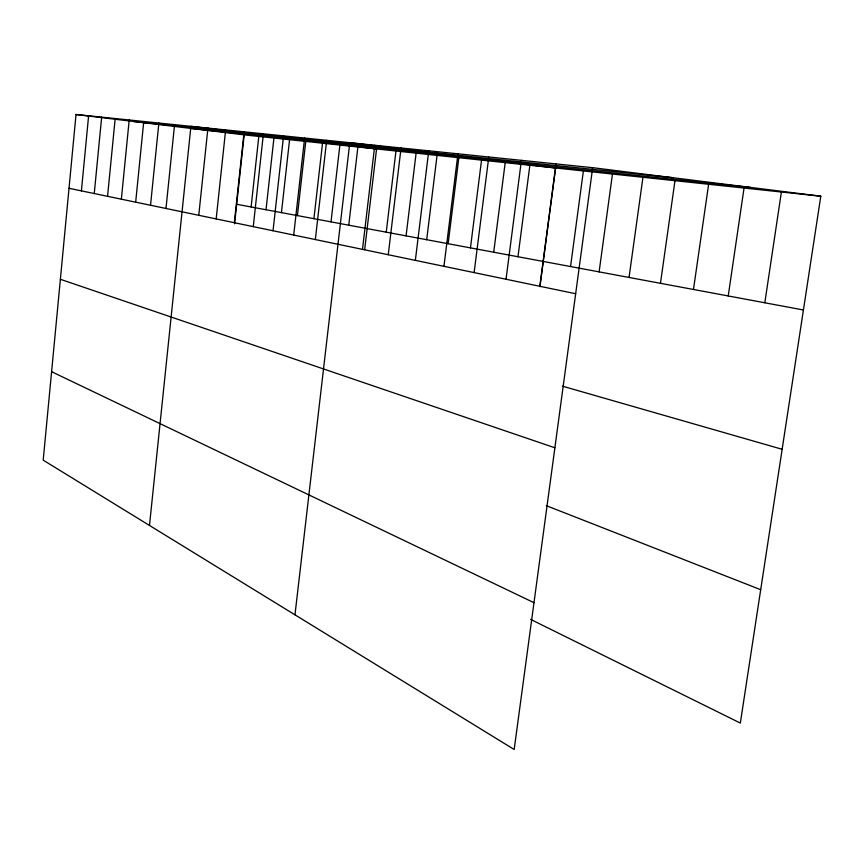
<?xml version="1.0" encoding="UTF-8"?>
<svg xmlns="http://www.w3.org/2000/svg" width="864" height="864" viewBox="0 0 864 864"><rect width="100%" height="100%" fill="white"/><g stroke="black" fill="none" stroke-linecap="round" stroke-linejoin="round"><path stroke-width="1.3" d="M592.672 167.681L76.021 114.512L43.2 460.156L514.177 749.488L592.672 167.681L820.8 196.204L740.329 723.071L530.615 619.38M81.41 190.879L88.614 115.808M94.252 193.547L101.66 117.148M107.557 196.322L115.182 118.541M121.36 199.195L129.2 119.977M135.67 202.176L143.759 121.478M150.53 205.265L158.868 123.034M165.985 208.483L174.582 124.654M149.483 525.452L190.922 126.328L376.564 148.954L364.662 249.642M198.763 215.298L207.932 128.077M216.173 218.927L225.655 129.902M234.317 222.707L244.134 131.803M234.576 223.819L244.177 134.87L76.021 114.512M251.111 206.96L258.811 136.426M253.26 226.638L263.412 133.79M266.026 209.747L273.931 138.035M273.035 230.764L283.565 135.864M281.448 212.62L289.57 139.698M293.706 235.062L304.625 138.035M297.4 215.6L305.759 141.415M313.913 218.678L322.52 143.197M315.338 239.566L326.678 140.303M331.02 221.864L339.887 145.044M294.97 614.833L349.79 142.679L555.628 167.994L539.957 286.686M348.754 225.18L357.89 146.966M362.491 249.372L374.782 145.249M386.24 232.168L395.96 151.016M388.249 254.74L401.069 147.96M406.08 235.872L416.102 153.155M415.357 260.377L428.749 150.811M426.686 239.717L437.054 155.38M443.945 266.328L457.952 153.814M448.135 243.713L458.849 157.702M470.459 247.871L481.54 160.121M474.12 272.603L488.797 156.989M493.711 252.212L505.202 162.637M506.034 279.245L521.413 160.348M517.968 256.738L529.87 165.262M539.827 286.276L555.984 163.901M570.553 266.544L583.384 170.953M599.108 271.868L612.468 174.042M629.046 277.452L642.956 177.282M660.463 283.316L674.978 180.695M693.479 289.472L708.631 184.27M728.222 295.952L744.055 188.039M764.813 302.778L781.391 192.013M133.769 121.5L673.153 177.746M190.901 128.412L750.535 187.423M244.177 134.87L820.8 196.204M236.682 204.271L803.423 309.982M69.012 188.298L575.672 293.738M562.41 386.154L782.147 449.291M60.372 279.288L554.882 447.779M546.296 505.656L760.698 589.702M51.602 371.704L533.984 602.683"/></g></svg>
